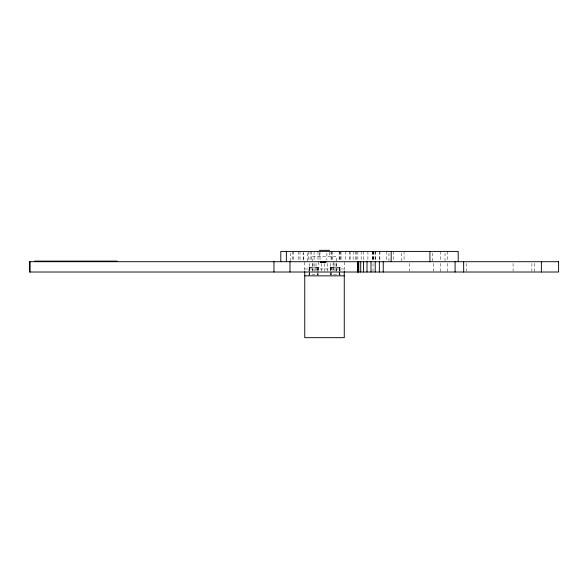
<?xml version="1.0" encoding="UTF-8"?>
<svg xmlns="http://www.w3.org/2000/svg" width="588" height="588" viewBox="0 0 588 588"><rect width="100%" height="100%" fill="white"/><g stroke="black" fill="none" stroke-linecap="round" stroke-linejoin="round"><path stroke-width="0.44" stroke-dasharray="2.94 2.21" d="M330.676 267.202L330.397 267.65M304.753 268.981L344.259 268.981M339.798 267.202L340.077 267.65M534.499 263.431L534.499 272.016M531.883 263.431L531.883 271.164M513.081 263.431L513.081 271.164M466.188 263.431L466.188 271.164M447.497 251.407L447.497 260.859M447.321 263.431L447.321 272.016M445.05 253.127L445.05 260.859M440.625 251.407L440.625 260.859M440.449 263.431L440.449 272.016M433.363 263.431L433.363 271.164M432.312 253.127L432.312 260.859M409.785 263.431L409.785 271.164M404.066 251.407L404.066 260.859M401.678 253.127L401.678 260.859M393.365 251.407L393.365 260.859M388.94 253.127L388.94 260.859M386.492 251.407L386.492 260.859M379.892 251.407L379.892 260.859M379.745 251.407L379.745 260.859M375.783 251.407L375.783 260.859M375.475 251.407L375.475 260.859M373.931 251.407L373.931 260.859M373.652 251.407L373.652 260.859M373.02 251.407L373.02 260.859M373.02 263.431L373.02 272.016M372.88 251.407L372.88 260.859M372.388 251.407L372.388 260.859M367.912 251.407L367.912 260.859M363.296 251.407L363.296 260.859M361.179 251.407L361.172 260.859M357.857 251.407L357.857 260.859M356.571 251.407L356.571 260.859M355.211 251.407L355.211 260.859M353.212 251.407L353.153 260.859M350.117 251.407L350.117 260.859M349.346 251.407L349.346 260.859M345.406 251.407L345.406 260.859M344.259 262.108L344.259 271.553M341.047 251.407L341.047 260.859M340.68 251.407L340.68 260.859M340.026 268.981L340.026 275.846M339.746 267.65L339.746 274.816L330.728 274.816L330.728 267.65M339.533 267.202L339.621 275.846M339.526 267.65L339.526 274.816M339.364 251.407L339.364 260.859M339.32 267.202L339.32 274.816M339.151 251.407L339.151 260.859M336.527 261.087L336.527 256.508L312.485 256.508L312.485 261.087M336.571 263.431L336.571 271.164M336.16 263.431L336.16 271.164M334.962 263.431L334.962 271.164M333.83 261.711L333.83 271.164M333.051 263.431L333.051 271.164M332.492 251.407L332.492 260.859M331.536 251.407L331.536 260.859M331.162 267.202L331.081 275.846M331.066 251.407L331.066 260.859M330.941 267.202L330.948 274.816M330.559 263.431L330.559 271.164M329.655 252.09L329.655 256.508M327.656 263.431L327.656 271.164M326.869 253.127L326.869 259.999M324.547 263.431L324.547 271.164M321.43 263.431L321.43 271.164M320.004 251.407L320.004 259.999M319.35 252.972L319.35 256.508M318.534 261.711L318.534 271.164M317.976 251.407L317.976 260.859M318.034 267.65L318.034 274.816L309.244 274.816L309.244 267.65M317.932 268.981L317.924 275.846M317.829 267.202L317.829 274.816M316.043 263.431L316.043 271.164M314.095 251.407L314.095 260.859M314.132 263.431L314.132 271.164M312.926 263.431L312.926 271.164M312.515 263.431L312.515 271.164M311.736 251.407L311.736 260.859M310.119 251.407L310.119 260.859M309.78 263.431L309.78 271.164M309.45 267.202L309.391 275.846M308.987 268.981L308.987 275.846M308.413 251.407L308.413 260.859M307.23 253.127L307.23 260.859M304.753 262.108L304.753 271.553M303.783 251.407L303.783 260.859L303.702 253.127M300.02 251.407L300.02 260.859M298.792 251.407L298.792 260.859M293.434 251.407L293.434 260.859M292.603 251.407L292.603 260.859M290.494 253.127L290.494 260.859M308.7 267.371L318.586 267.65L318.38 267.209L308.729 267.312M330.191 267.371L340.298 267.65L340.018 267.202L330.221 267.312"/><path stroke-width="0.88" d="M319.35 250.326L329.655 250.326M34.685 261.116L117.1 261.116M304.753 275.846L344.259 275.846M541.372 261.711L541.372 272.016M463.653 261.711L463.653 272.016M458.199 261.711L458.199 251.407L280.807 251.407L280.807 261.711M455.09 261.711L455.09 272.016M429.916 251.407L429.916 261.711M391.182 251.407L391.182 261.711M383.236 261.711L383.236 272.016M379.363 261.711L379.363 272.016M375.203 261.711L375.203 272.016M370.999 261.711L370.999 272.016M367.022 261.711L367.022 272.016M363.516 261.711L363.516 272.016M360.709 261.711L360.709 272.016M358.761 261.711L358.761 272.016M357.901 261.711L357.901 272.016M357.805 261.711L357.805 272.016M344.259 271.553L344.259 337.674L304.753 337.674L304.753 271.553M325.892 262.108L325.892 261.623L320.416 261.623L320.416 262.108M325.612 261.623L325.612 262.108M325.48 261.623L325.539 262.108M325.407 262.108L325.37 261.623L325.252 262.108M325.171 261.623L325.171 262.108M324.973 261.623L324.973 262.108M324.833 261.623L324.833 262.108M324.708 261.623L324.708 262.108M324.613 262.108L324.613 261.623L324.48 262.108M324.4 261.623L324.392 262.108M324.297 262.108L324.223 261.623L324.128 262.108M324.047 261.623L324.039 262.108M323.922 261.623L323.966 262.108M323.804 261.623L323.812 262.108M323.62 261.623L323.672 262.108M323.569 262.108L323.481 261.623L323.474 262.108M323.26 261.623L323.26 262.108M323.099 261.623L323.099 262.108M322.959 261.623L322.959 262.108M322.533 261.623L322.503 262.108M322.496 261.623L322.393 262.108L322.349 261.623M322.158 262.108L321.893 261.623M321.239 261.623L321.239 262.108M321.121 261.623L321.121 262.108M320.725 261.623L320.769 262.108M320.548 261.623L320.6 262.108M289.987 261.711L289.987 272.016M286.356 251.407L286.356 261.711M273.964 261.711L273.964 272.016M30.098 261.711L30.098 272.016M558.6 261.711L29.4 261.711L29.4 272.016L558.6 272.016L558.6 261.711M322.775 262.108L322.775 261.623L322.716 262.108M321.695 262.108L321.695 261.623L321.636 262.108"/></g></svg>
